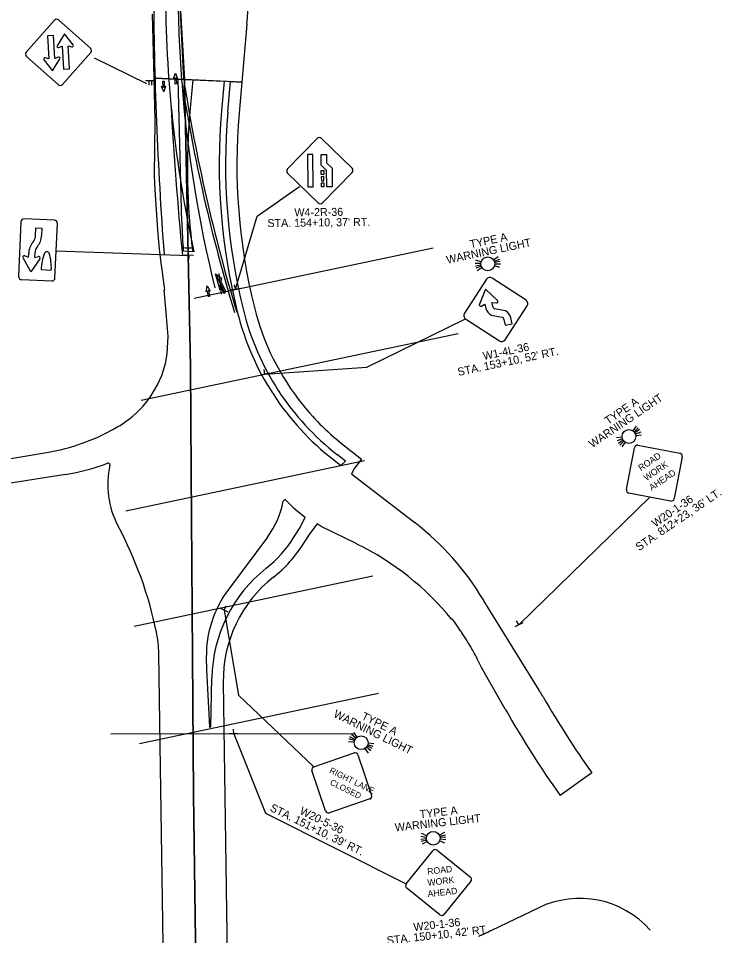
# Model space of a CAD drawing. Extents: x 134216 to 153379, y 327088 to 339865.
# Drawn here: x 152559 to 153174, y 329758 to 330559 of the extents above; entities that cross this region are included whole.
import ezdxf

# ---------------------------------------------------------------- set-up
doc = ezdxf.new("R2010")
doc.units = 0
for name, color, linetype in [('MT_P_Cells', 7, 'Continuous'), ('MT_P_CL_Double_Solid', 7, 'Continuous'), ('MT_P_Dotted_Line', 7, 'Continuous'), ('MT_P_Drums', 7, 'Continuous'), ('MT_P_Edge_Line', 7, 'Continuous'), ('MT_P_Work_Area', 7, 'Continuous'), ('PM_P_Cells', 7, 'Continuous'), ('SC_Scratch1', 7, 'Continuous'), ('SC_Shading1', 7, 'Continuous'), ('SN_P_Signs', 7, 'Continuous'), ('SN_P_Text', 7, 'Continuous')]:
    doc.layers.add(name, color=color, linetype=linetype)

msp = doc.modelspace()

# ---------------------------------------------------------------- linework, layer by layer
at = {"layer": 'MT_P_Cells'}
for p, q in [((152685.6, 330504.61), (152686.6, 330504.64)), ((152685.75, 330499.11), (152685.6, 330504.61)), ((152686.1, 330504.63), (152686.1, 330504.63)), ((152686.6, 330504.64), (152686.75, 330499.14)), ((152695, 330506.53), (152696.52, 330511.6)), ((152696.19, 330507.58), (152695, 330506.53)), ((152696.43, 330502.08), (152696.19, 330507.58)), ((152696.52, 330511.6), (152696.52, 330511.6)), ((152696.52, 330511.6), (152698.47, 330506.68)), ((152698.47, 330506.68), (152697.19, 330507.62)), ((152697.19, 330507.62), (152697.43, 330502.13)), ((152686.36, 330495.13), (152684.49, 330500.08)), ((152684.49, 330500.08), (152685.75, 330499.11)), ((152687.96, 330500.17), (152686.36, 330495.13)), ((152686.75, 330499.14), (152687.96, 330500.17)), ((152697.43, 330502.13), (152696.43, 330502.08)), ((152696.93, 330502.11), (152696.93, 330502.11)), ((152686.36, 330495.13), (152686.36, 330495.13)), ((152723.42, 330320.48), (152724.17, 330325.72)), ((152724.44, 330321.69), (152723.42, 330320.48)), ((152724.17, 330325.72), (152724.17, 330325.72)), ((152724.17, 330325.72), (152726.83, 330321.14)), ((152725.48, 330316.29), (152724.44, 330321.69)), ((152726.83, 330321.14), (152725.42, 330321.88)), ((152725.42, 330321.88), (152726.47, 330316.48)), ((152726.47, 330316.48), (152725.48, 330316.29)), ((152725.97, 330316.39), (152725.97, 330316.39))]:
    msp.add_line(p, q, dxfattribs=at)
at = {"layer": 'MT_P_CL_Double_Solid'}
for centre, radius, start, end in [((153764.62, 330585.24), 1076.75, 179.99129, 192.31973), ((156089.24, 330676.99), 3402.11, 183.24012, 185.47475)]:
    msp.add_arc(centre, radius, start, end, dxfattribs=at)
at = {"layer": 'MT_P_Dotted_Line'}
msp.add_arc((153788.33, 330587.03), 1089.47, 184.56245, 193.98176, dxfattribs=at)
at = {"layer": 'MT_P_Drums'}
for p, q in [((152703.86, 330505.9), (152694.37, 330696.33)), ((152708.66, 330358.59), (152702.85, 330358.85)), ((152710.78, 330358.5), (152704.98, 330358.75))]:
    msp.add_line(p, q, dxfattribs=at)
msp.add_arc((154167.78, 330733.11), 1481.45, 188.82228, 196.87886, dxfattribs=at)
at = {"layer": 'MT_P_Edge_Line'}
for centre, radius, start, end in [((156066.45, 330603.16), 3389.13, 180.3024, 184.23332), ((153788.33, 330587.03), 1089.47, 180.08581, 184.30366), ((154167.78, 330733.11), 1483.45, 188.8347, 196.87886)]:
    msp.add_arc(centre, radius, start, end, dxfattribs=at)
at = {"layer": 'MT_P_Work_Area'}
for p, q in [((152711.64, 330355.54), (152703.4, 330355.9)), ((152968.77, 329760.16), (152967.9, 329759.75)), ((152965.28, 329758.51), (152964.41, 329758.1))]:
    msp.add_line(p, q, dxfattribs=at)
for points in [[(152759.1, 330554.38), (152754.68, 330503.81), (152704.45, 330505.99), (152694.37, 330696.33), (152687.36, 330800.37), (152685.29, 330836.12), (152661.84, 330862.84), (152650.54, 330864.32), (152667.88, 330908.98), (152796.99, 330948.58), (152956.23, 331001.44), (153006.62, 331017.29), (153006.83, 331017.39), (153011.9, 331003.17), (152964.35, 330986.9), (152948.95, 330981.26)], [(152702.19, 330381.39), (152698.93, 330506.23), (152711.68, 330505.68), (152709.22, 330477.64)], [(153014.33, 329782.07), (152973.13, 329762.25), (152972.36, 329761.88)], [(152963.53, 329757.69), (152962.66, 329757.28), (152961.78, 329756.87)]]:
    msp.add_lwpolyline(points, dxfattribs=at)
for centre, radius, start, end in [((152368.6, 330588.56), 392, 354.99762, 20.91029), ((153278.05, 330427.85), 571, 174.99762, 187.27501), ((153300.99, 330397.02), 599, 181.49511, 183.93618), ((153050.18, 329707.54), 82.7, 41.76715, 115.68956)]:
    msp.add_arc(centre, radius, start, end, dxfattribs=at)
for points, degree in [([(152967.9, 329759.75), (152967.61, 329759.61), (152967.03, 329759.34), (152966.15, 329758.92), (152965.57, 329758.65), (152965.28, 329758.51)], 3), ([(152969.64, 329760.58), (152969.35, 329760.44), (152969.06, 329760.3), (152968.77, 329760.16)], 2), ([(152971.39, 329761.41), (152971.07, 329761.26), (152970.52, 329761), (152969.94, 329760.72), (152969.64, 329760.58)], 3), ([(152971.54, 329761.48), (152971.48, 329761.46), (152971.43, 329761.44), (152971.39, 329761.41)], 2), ([(152972.36, 329761.88), (152972.09, 329761.75), (152971.81, 329761.61), (152971.54, 329761.48)], 2), ([(152964.41, 329758.1), (152964.11, 329757.96), (152963.82, 329757.83), (152963.53, 329757.69)], 2)]:
    msp.add_open_spline(points, degree=degree, dxfattribs=at)
at = {"layer": 'PM_P_Cells'}
for p, q in [((152734.74, 330336.56), (152734.74, 330336.56)), ((152736.82, 330318.52), (152734.74, 330336.56)), ((152735.63, 330321.89), (152731.68, 330336.2)), ((152731.68, 330336.2), (152736.71, 330332.29)), ((152739.48, 330320.63), (152731.93, 330335.72)), ((152736.71, 330332.29), (152736.23, 330329.48)), ((152736.23, 330329.48), (152740.26, 330321.38)), ((152739.13, 330318.79), (152735.43, 330326.24)), ((152735.43, 330326.24), (152735.63, 330321.89)), ((152735.7, 330328.17), (152735.7, 330328.17)), ((152740.26, 330321.38), (152739.13, 330318.79)), ((152736.82, 330318.52), (152736.82, 330318.52))]:
    msp.add_line(p, q, dxfattribs=at)
at = {"layer": 'SC_Scratch1'}
for p, q in [((152712.99, 330315.04), (152921.87, 330359.04)), ((152666.66, 330225.76), (152943.82, 330284.16)), ((152653.04, 330128.96), (152861.92, 330172.97)), ((152660.46, 330028.25), (152869.34, 330072.26)), ((152665.25, 329925.53), (152874.13, 329969.54)), ((152640.07, 329934.03), (152853.53, 329934.3))]:
    msp.add_line(p, q, dxfattribs=at)
at = {"layer": 'SC_Shading1'}
for p, q in [((152807.96, 330221.61), (152808.02, 330221.59)), ((152776.94, 330105.96), (152742.91, 330060.35)), ((152965.92, 330051.21), (152966.04, 330050.17)), ((152967.87, 330047.56), (152968.42, 330046.77)), ((153060.81, 329899.95), (153033.1, 329880.24))]:
    msp.add_line(p, q, dxfattribs=at)
for points in [[(152685.29, 330836.12), (152704.46, 330505.99), (152677.9, 330507.15), (152676.44, 330563.14)], [(152608.5, 330185.84), (152618.31, 330189.2), (152628.13, 330193.23), (152634.48, 330196.21), (152637.53, 330197.76), (152639.53, 330198.81), (152641.74, 330200.01), (152646.24, 330202.59), (152648.11, 330203.71), (152650.13, 330204.97), (152655.5, 330208.72), (152659.22, 330211.69), (152662.2, 330214.34), (152665.84, 330217.91), (152668.09, 330220.34), (152669.64, 330222.15), (152672.73, 330226.01), (152675.01, 330229.2), (152677.21, 330232.6), (152680.82, 330239.04), (152684.53, 330247.44), (152685.85, 330251.16), (152687.72, 330257.7), (152689.36, 330266.16), (152689.94, 330276.54), (152690.19, 330281.44), (152688.75, 330299), (152686.69, 330322.08), (152687.18, 330322.12), (152686.06, 330330.82), (152685.19, 330337.5), (152684.39, 330343.67), (152683.3, 330352.9), (152682.45, 330361), (152681.26, 330374.76), (152678.91, 330409.73), (152678.11, 330421.83), (152678.78, 330470.29), (152677.94, 330507.14), (152704.41, 330506), (152709.83, 330255.19), (152710.18, 330163.52), (152712.23, 329880.95), (152716.38, 329583.23)], [(152752.36, 329029.04), (152756.24, 328905.13), (152727.83, 328904.24), (152720.84, 329117.96), (152719.64, 329204.6), (152721.5, 329295.02), (152716.39, 329583.37), (152712.24, 329881.09), (152710.19, 330163.67), (152709.84, 330255.34), (152704.43, 330505.99), (152739.18, 330504.49), (152736.92, 330478.74)], [(152742.34, 330477.48), (152742.34, 330477.48), (152744.68, 330504.25), (152754.68, 330503.81), (152752.3, 330476.61)], [(152844.46, 330185.85), (152859.43, 330174.25), (152853.3, 330166.35), (152850.66, 330161.44), (152906.19, 330118.41)], [(152391.54, 330132.83), (152426.2, 330144.2), (152428.84, 330145.1), (152436.17, 330147.53), (152452.78, 330152.67), (152467.39, 330156.8), (152474.96, 330158.8), (152487.52, 330161.9), (152497.35, 330164.14), (152510.82, 330166.94), (152528.26, 330170.15), (152528.18, 330170.64), (152585.54, 330180.36)], [(152834.97, 330173.6), (152841.31, 330168.69), (152845.4, 330172.48), (152838.34, 330177.95)], [(152600.36, 330160.84), (152531.95, 330149.96), (152531.87, 330150.46)], [(152800.22, 330105.94), (152805.56, 330114.54), (152810.05, 330123.58)], [(152855.27, 330100.03), (152824.07, 330115.28), (152820.45, 330117.65), (152814.05, 330109.26), (152808.71, 330100.66)], [(152966.23, 330049.91), (152966.41, 330049.65), (152966.96, 330048.87), (152967.15, 330048.61), (152967.69, 330047.82)], [(152968.6, 330046.5), (152968.91, 330045.59), (153014.37, 329972.38), (153014.56, 329972.06), (153014.76, 329971.74), (153014.96, 329971.42), (153015.16, 329971.1), (153015.36, 329970.78), (153015.56, 329970.46), (153015.76, 329970.14)], [(152945.96, 330024.26), (152944.78, 330025.99), (152943.59, 330027.71), (152942.39, 330029.42), (152941.17, 330031.12), (152939.93, 330032.81), (152938.68, 330034.49), (152938.29, 330034.17)], [(152952.7, 330013.7), (152951.62, 330015.48), (152950.52, 330017.25), (152949.4, 330019.02), (152948.27, 330020.77), (152947.12, 330022.52)], [(152955.87, 330008.3), (152954.83, 330010.11), (152953.77, 330011.91)], [(152688.86, 329571.49), (152688.79, 329572.63), (152688.53, 329576.69), (152683.1, 329924.07), (152681.99, 330004.25)], [(152723.56, 330000.68), (152723.71, 329990.04), (152726.4, 329940.08), (152726.4, 329940.06), (152727.57, 329940.08), (152728.37, 329983)], [(152985.05, 329955.76), (152964.4, 329992.21), (152960.82, 329999.14), (152959.86, 330000.99), (152958.89, 330002.83), (152957.9, 330004.66), (152956.89, 330006.48)], [(152738.36, 329979.06), (152739.07, 329918.87), (152744.47, 329559.75)], [(153015.96, 329969.82), (153016.16, 329969.5), (153016.36, 329969.18), (153016.56, 329968.86), (153016.77, 329968.54), (153016.97, 329968.22), (153017.17, 329967.9), (153017.37, 329967.58), (153017.57, 329967.26), (153017.77, 329966.94), (153017.97, 329966.62), (153018.18, 329966.3), (153018.38, 329965.99)]]:
    msp.add_lwpolyline(points, dxfattribs=at)
for centre, radius, start, end in [((153270.38, 330432.04), 535.5, 174.99762, 193.94434), ((153270.38, 330432.04), 530, 175.08152, 193.94434), ((153267.25, 330431.54), 516.92, 174.99762, 193.97495), ((152979.23, 330359.75), 230, 193.94434, 232.22608), ((152979.12, 330359.83), 220, 193.97495, 218.9226), ((152979.23, 330359.75), 235.5, 193.94434, 232.22608), ((152979.23, 330359.75), 220, 218.90237, 232.22608), ((152555.88, 330355.36), 177.5, 279.61743, 287.24282), ((152571.7, 330341.08), 182.5, 279.03483, 291.02152), ((152637.7, 330169.32), 1.5, 347.45905, 111.02152), ((152714.82, 330152.17), 77.5, 167.45905, 208.03145), ((152714.83, 330152.31), 77.5, 323.26696, 348.94483), ((152792.37, 330137.16), 1.5, 42.45201, 168.94483), ((152869.1, 330207.36), 102.5, 222.45201, 234.82424), ((152339.67, 329952.44), 347.5, 11.73045, 28.03145), ((152756.42, 329925.15), 244.5, 31.03644, 52.22608), ((152711.03, 330161.34), 105, 308.22833, 328.15336), ((152711.03, 330161.34), 115, 308.22833, 328.15336), ((152746.54, 329877.69), 247.5, 39.21599, 63.93865), ((152853.35, 329980.67), 125, 128.22833, 178.93032), ((152853.35, 329980.67), 115, 128.22833, 180.79902), ((152821.05, 330002.04), 97.5, 143.26696, 180.79902), ((152582.5, 330002.86), 99.5, 0.79902, 11.73045), ((153747.87, 330388.11), 842.83, 210.05598, 215.39373), ((153747.87, 330388.11), 876.83, 209.5434, 215.39504)]:
    msp.add_arc(centre, radius, start, end, dxfattribs=at)
for points in [[(152966.04, 330050.17), (152966.11, 330050.09), (152966.17, 330050), (152966.23, 330049.91)], [(152967.69, 330047.82), (152967.75, 330047.73), (152967.81, 330047.64), (152967.87, 330047.56)], [(152968.42, 330046.77), (152968.48, 330046.68), (152968.54, 330046.59), (152968.6, 330046.5)], [(152947.12, 330022.52), (152946.74, 330023.1), (152946.35, 330023.68), (152945.96, 330024.26)], [(152953.77, 330011.91), (152953.42, 330012.5), (152953.06, 330013.1), (152952.7, 330013.7)], [(152956.89, 330006.48), (152956.55, 330007.09), (152956.21, 330007.69), (152955.87, 330008.3)], [(153015.76, 329970.14), (153015.83, 329970.03), (153015.9, 329969.92), (153015.96, 329969.82)]]:
    msp.add_open_spline(points, degree=2, dxfattribs=at)
at = {"layer": 'SN_P_Signs'}
for p, q in [((152599.47, 330546.05), (152593.09, 330535.46)), ((152607.04, 330536.28), (152599.47, 330546.05)), ((152589.97, 330544.61), (152584.67, 330544.29)), ((152584.67, 330544.29), (152585.86, 330524.18)), ((152591.16, 330524.49), (152589.97, 330544.61)), ((152594.38, 330533.92), (152597.45, 330535.08)), ((152597.45, 330535.08), (152598.64, 330514.96)), ((152603.94, 330515.28), (152602.76, 330535.39)), ((152602.76, 330535.39), (152605.95, 330534.6)), ((152581.57, 330523.29), (152589.15, 330513.52)), ((152585.86, 330524.18), (152582.67, 330524.97)), ((152589.15, 330513.52), (152595.52, 330524.11)), ((152594.23, 330525.65), (152591.16, 330524.49)), ((152598.64, 330514.96), (152603.94, 330515.28)), ((152670.42, 330505.14), (152678.42, 330505.25)), ((152673.22, 330505.17), (152673.27, 330501.17)), ((152674.42, 330505.19), (152674.42, 330505.19)), ((152675.62, 330505.21), (152675.67, 330501.21)), ((152816.75, 330440.48), (152811.97, 330440.41)), ((152817.12, 330412.14), (152816.75, 330440.48)), ((152823.92, 330440.57), (152828.7, 330440.63)), ((152824.05, 330431.1), (152823.92, 330440.57)), ((152828.7, 330440.63), (152828.8, 330433.14)), ((152811.97, 330440.41), (152812.34, 330412.08)), ((152828.8, 330433.14), (152833.55, 330428.51)), ((152828.8, 330426.46), (152824.05, 330431.1)), ((152824.11, 330426.4), (152826.23, 330426.43)), ((152824.15, 330422.86), (152824.11, 330426.4)), ((152826.23, 330426.43), (152826.28, 330422.89)), ((152828.98, 330412.3), (152828.8, 330426.46)), ((152833.55, 330428.51), (152833.76, 330412.36)), ((152826.28, 330422.89), (152824.15, 330422.86)), ((152826.3, 330421.12), (152824.17, 330421.09)), ((152824.17, 330421.09), (152824.22, 330417.55)), ((152824.22, 330417.55), (152826.34, 330417.58)), ((152826.34, 330417.58), (152826.3, 330421.12)), ((152812.34, 330412.08), (152817.12, 330412.14)), ((152824.24, 330415.78), (152826.37, 330415.81)), ((152824.29, 330412.24), (152824.24, 330415.78)), ((152826.41, 330412.26), (152824.29, 330412.24)), ((152826.37, 330415.81), (152826.41, 330412.26)), ((152833.76, 330412.36), (152828.98, 330412.3)), ((152574.15, 330368.88), (152574.48, 330376.41)), ((152574.48, 330376.41), (152579.79, 330376.18)), ((152579.79, 330376.18), (152579.5, 330369.6)), ((152568.05, 330350.73), (152568.19, 330354.04)), ((152573.53, 330354.55), (152573.36, 330350.51)), ((152712.22, 330352.06), (152704.23, 330352.35)), ((152570.16, 330338.04), (152563.3, 330350.09)), ((152564.73, 330351.95), (152568.05, 330350.73)), ((152578.01, 330349.43), (152570.16, 330338.04)), ((152573.36, 330350.51), (152576.74, 330351.41)), ((152708.22, 330352.2), (152708.08, 330348.21)), ((152963.75, 330345.13), (152958.75, 330345.32)), ((152964, 330346.64), (152959.21, 330348.07)), ((152978.95, 330351), (152974.79, 330348.23)), ((152980.1, 330348.76), (152975.41, 330347.01)), ((152980.6, 330346.95), (152975.69, 330346.02)), ((152980.78, 330344.49), (152975.79, 330344.68)), ((152579.1, 330339.87), (152587.95, 330339.49)), ((152579.1, 330339.87), (152579.1, 330339.87)), ((152963.85, 330343.78), (152958.94, 330342.85)), ((152964.13, 330342.8), (152959.44, 330341.05)), ((152964.75, 330341.57), (152960.59, 330338.81)), ((152980.33, 330341.73), (152975.54, 330343.17)), ((152753.09, 330323.49), (152745.26, 330321.84)), ((152749.18, 330322.66), (152748.35, 330326.57)), ((152967.91, 330322.85), (152962.42, 330309.56)), ((152978.29, 330312.9), (152967.91, 330322.85)), ((152978.29, 330312.9), (152978.29, 330312.9)), ((152964.18, 330308.01), (152967.31, 330309.8)), ((152967.31, 330309.8), (152968.06, 330306.23)), ((152974.12, 330307.5), (152973.35, 330311.19)), ((152973.35, 330311.19), (152977.31, 330310.77)), ((152985.21, 330303.78), (152975.56, 330305.66)), ((152972.85, 330300.09), (152982.49, 330298.21)), ((152983.92, 330296.37), (152985.02, 330291.17)), ((152991.08, 330292.45), (152989.99, 330297.64)), ((152985.02, 330291.17), (152991.08, 330292.45)), ((152778.8, 330249.39), (152770.97, 330247.74)), ((152774.88, 330248.56), (152774.06, 330252.48)), ((153099.45, 330203.13), (153096.65, 330198.99)), ((153101.36, 330201.49), (153097.7, 330198.09)), ((153102.52, 330200.01), (153098.33, 330197.28)), ((153087.29, 330193.4), (153082.31, 330192.91)), ((153087.63, 330191.91), (153082.94, 330190.18)), ((153103.62, 330197.8), (153098.93, 330196.08)), ((153104.25, 330195.08), (153099.27, 330194.59)), ((153088.23, 330190.7), (153084.05, 330187.97)), ((153088.86, 330189.9), (153085.2, 330186.5)), ((153089.91, 330189), (153087.11, 330184.86)), ((152742.77, 330040.55), (152735.6, 330044.08)), ((152739.19, 330042.31), (152740.95, 330045.9)), ((152996.86, 330029.38), (152994.98, 330032.91)), ((153000.39, 330031.25), (152993.32, 330027.51)), ((152747.5, 329934.16), (152747.47, 329938.16)), ((152855.53, 329931.25), (152852.64, 329935.34)), ((152751.5, 329934.19), (152743.5, 329934.14)), ((152853.25, 329928.15), (152848.49, 329929.66)), ((152853.65, 329929.1), (152849.21, 329931.4)), ((152854.4, 329930.22), (152850.58, 329933.45)), ((152852.99, 329926.8), (152848.01, 329927.2)), ((152865.35, 329917.32), (152862.47, 329921.4)), ((152867.41, 329919.2), (152863.59, 329922.44)), ((152868.78, 329921.26), (152864.34, 329923.56)), ((152869.5, 329922.99), (152864.74, 329924.51)), ((152869.98, 329925.46), (152865, 329925.85)), ((152931.82, 329848), (152927.41, 329845.64)), ((152916.09, 329842.26), (152911.11, 329841.8)), ((152916.12, 329843.61), (152911.17, 329844.27)), ((152916.27, 329841.25), (152911.44, 329839.95)), ((152916.52, 329845.08), (152911.89, 329846.97)), ((152916.78, 329839.97), (152912.37, 329837.61)), ((152932.3, 329838.64), (152927.67, 329840.53)), ((152932.74, 329845.66), (152927.91, 329844.36)), ((152933.02, 329841.34), (152928.06, 329842.01)), ((152933.07, 329843.81), (152928.09, 329843.36))]:
    msp.add_line(p, q, dxfattribs=at)
for points in [[(152566.07, 330530), (152590.77, 330557.8)], [(152594.52, 330558.02), (152622.32, 330533.32)], [(152622.54, 330529.57), (152597.84, 330501.77)], [(152594.09, 330501.55), (152566.29, 330526.25)], [(152794.67, 330427.9), (152820.62, 330454.53)], [(152824.38, 330454.58), (152851.01, 330428.63)], [(152851.06, 330424.87), (152825.11, 330398.24)], [(152821.35, 330398.19), (152794.72, 330424.15)], [(152561.41, 330381.63), (152559.34, 330333.86)], [(152590.72, 330383.02), (152564.18, 330384.17)], [(152591.19, 330332.48), (152593.26, 330380.25)], [(152561.88, 330331.09), (152588.42, 330329.94)], [(152968.65, 330331.39), (152949.3, 330301.73)], [(153003.22, 330313.08), (152973.55, 330332.43)], [(152984.91, 330278.52), (153004.25, 330308.18)], [(152950.34, 330296.83), (152980, 330277.48)], [(153091.07, 330147.69), (153098.04, 330184.22)], [(153101.14, 330186.33), (153137.67, 330179.36)], [(153139.78, 330176.26), (153132.82, 330139.73)], [(153129.71, 330137.61), (153093.18, 330144.58)], [(152817.63, 329905.38), (152852.83, 329917.37)], [(152856.2, 329915.71), (152868.19, 329880.51)], [(152827.96, 329866.81), (152815.97, 329902.01)], [(152866.53, 329877.14), (152831.33, 329865.15)], [(152898.5, 329802.9), (152921.73, 329831.94)], [(152925.46, 329832.36), (152954.5, 329809.13)], [(152927.95, 329775.94), (152898.91, 329799.17)], [(152954.92, 329805.39), (152931.69, 329776.35)]]:
    msp.add_lwpolyline(points, dxfattribs=at)
for centre in [(152969.77, 330344.9), (153093.28, 330193.99), (152859, 329926.33), (152922.09, 329842.81)]:
    msp.add_circle(centre, 6.02, dxfattribs=at)
for centre, radius, start, end in [((152592.76, 330556.04), 2.66, 48.37684, 138.37684), ((152568.06, 330528.24), 2.66, 138.37684, 228.37684), ((152594, 330534.91), 1.06, 148.97132, 290.74306), ((152606.2, 330535.63), 1.06, 256.01062, 37.78234), ((152620.56, 330531.33), 2.66, 318.37684, 48.37684), ((152582.41, 330523.94), 1.06, 76.01062, 217.78234), ((152594.61, 330524.66), 1.06, 328.97132, 110.74306), ((152595.86, 330503.54), 2.66, 228.37684, 318.37684), ((152822.53, 330452.68), 2.66, 45.73911, 135.73911), ((152796.57, 330426.05), 2.66, 135.73911, 225.73911), ((152849.16, 330426.73), 2.66, 315.73911, 45.73911), ((152823.21, 330400.09), 2.66, 225.73911, 315.73911), ((152564.07, 330381.51), 2.66, 87.51612, 177.51612), ((152590.6, 330380.36), 2.66, 357.51612, 87.51612), ((152565.37, 330369.68), 8.82, 316.68378, 354.80427), ((152565.37, 330369.68), 14.13, 317.40753, 359.65822), ((152583.45, 330353.79), 15.26, 139.83546, 179.0608), ((152583.45, 330353.79), 9.94, 140.49121, 175.6028), ((152562, 330333.75), 2.66, 177.51612, 267.51612), ((152588.53, 330332.59), 2.66, 267.51612, 357.51612), ((152971.61, 330329.46), 3.54, 56.89682, 146.89682), ((152977.43, 330312.01), 1.24, 264.12389, 46.2228), ((153001.28, 330310.12), 3.54, 326.89682, 56.89682), ((152963.57, 330309.09), 1.24, 157.57027, 299.6666), ((152976.73, 330308.05), 8.85, 191.89682, 244.02183), ((152976.73, 330308.05), 2.66, 191.89682, 244.02183), ((152952.27, 330299.79), 3.54, 146.89682, 236.89682), ((152981.33, 330295.82), 2.66, 11.89682, 64.02183), ((152981.33, 330295.82), 8.85, 11.89682, 64.02183), ((152981.94, 330280.45), 3.54, 236.89682, 326.89682), ((153100.65, 330183.72), 2.66, 79.20326, 169.20326), ((153137.18, 330176.75), 2.66, 349.20326, 79.20326), ((153093.68, 330147.19), 2.66, 169.20326, 259.20326), ((153130.21, 330140.22), 2.66, 259.20326, 349.20326), ((152853.69, 329914.86), 2.66, 18.80334, 108.80334), ((152818.49, 329902.87), 2.66, 108.80334, 198.80334), ((152865.68, 329879.65), 2.66, 288.80334, 18.80334), ((152830.47, 329867.67), 2.66, 198.80334, 288.80334), ((152923.8, 329830.28), 2.66, 51.34212, 141.34212), ((152952.84, 329807.05), 2.66, 321.34212, 51.34212), ((152900.57, 329801.24), 2.66, 141.34212, 231.34212), ((152929.61, 329778.01), 2.66, 231.34212, 321.34212)]:
    msp.add_arc(centre, radius, start, end, dxfattribs=at)
for centre, major_axis, ratio, start_param, end_param in [((152610.6, 330339), (1.57, 36.09), 0.8724, 1.177265, 1.584531), ((152584.13, 330353.07), (0.11, 2.53), 0.8724, 5.215341, 7.472698), ((152555.34, 330341.27), (1.62, 37.4), 0.8724, 4.702253, 5.103102), ((152564.32, 330350.71), (0.06, 1.33), 0.860585, 5.960382, 8.378436), ((152577.05, 330350.14), (0.06, 1.33), 0.860585, 4.187935, 6.605989)]:
    msp.add_ellipse(centre, major_axis=major_axis, ratio=ratio, start_param=start_param, end_param=end_param, dxfattribs=at)
at = {"layer": 'SN_P_Text'}
for p, q in [((152671.57, 330502.26), (152625.64, 330524.71)), ((152592.22, 330356.36), (152708.22, 330352.2)), ((152996.86, 330029.38), (153111.45, 330141.1))]:
    msp.add_line(p, q, dxfattribs=at)
for points in [[(152749.18, 330322.66), (152767.92, 330386.61), (152805.1, 330412.62)], [(152774.88, 330248.56), (152863.97, 330254.71), (152950.34, 330296.83)], [(152739.19, 330042.31), (152751.81, 329967.8), (152817.63, 329905.38)], [(152747.5, 329934.16), (152775.46, 329864.83), (152898.5, 329802.9)]]:
    msp.add_lwpolyline(points, dxfattribs=at)

# ---------------------------------------------------------------- texts
at = {"layer": 'SN_P_Signs'}
for s, height, rotation, p in [('ROAD', 5.664, 34.20326, (153103.81, 330163.5)), ('WORK', 5.664, 34.20326, (153108.52, 330154.92)), ('AHEAD', 5.664, 34.20326, (153113.23, 330146.35)), ('RIGHT LANE', 5.313, 333.80334, (152830.72, 329900.3)), ('CLOSED', 5.313, 333.80334, (152831.23, 329889.86)), ('ROAD', 5.664, 6.34212, (152917.15, 329810.93)), ('WORK', 5.664, 6.34212, (152917.31, 329801.14)), ('AHEAD', 5.664, 6.34212, (152917.46, 329791.36))]:
    msp.add_text(s, height=height, rotation=rotation, dxfattribs=at).set_placement(p)
at = {"layer": 'SN_P_Text'}
for s, rotation, p in [('W4-2R-36', 0.71417, (152800.65, 330386.38)), ("STA. 154+10, 37' RT.", 0.71417, (152777.03, 330377.03)), ('TYPE A', 11.89682, (152954.81, 330358.51)), ('WARNING LIGHT', 11.89682, (152934.35, 330344.94)), ('W1-4L-36', 11.89682, (152966.28, 330260.79)), ("STA. 153+10, 52' RT.", 11.89682, (152944.13, 330246.86)), ('WARNING LIGHT', 34.20326, (153061.17, 330183.73)), ('TYPE A', 34.20326, (153074.95, 330204.05)), ("STA. 812+23, 36' LT.", 34.27776, (153101.99, 330093.65)), ('W20-1-36', 34.27776, (153116.27, 330114.35)), ('WARNING LIGHT', 333.80334, (152834.2, 329949.19)), ('TYPE A', 333.80334, (152858.67, 329947.24)), ("STA. 151+10, 39' RT.", 333.80334, (152778.6, 329867.13)), ('W20-5-36', 333.80334, (152804.62, 329864.42)), ('WARNING LIGHT', 6.34212, (152888.91, 329848.74)), ('TYPE A', 6.34212, (152910.58, 329860.27)), ('W20-1-36', 6.41662, (152905.19, 329761.65)), ("STA. 150+10, 42' RT.", 6.41662, (152881.82, 329749.91))]:
    msp.add_text(s, height=7, rotation=rotation, dxfattribs=at).set_placement(p)

doc.saveas('drawing.dxf')
